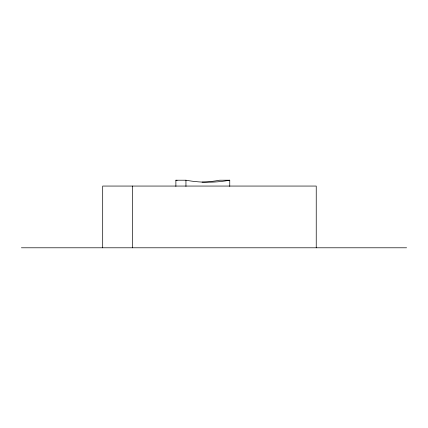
<?xml version="1.0" encoding="UTF-8"?>
<svg xmlns="http://www.w3.org/2000/svg" width="428" height="428" viewBox="0 0 428 428"><rect width="100%" height="100%" fill="white"/><g stroke="black" fill="none" stroke-linecap="round" stroke-linejoin="round"><path stroke-width="0.64" d="M175.881 186.431L175.881 180.209L185.945 180.209A178.155 146.644 -90 0 0 229.756 180.209L229.756 186.431M229.756 180.209L219.687 180.209A178.155 146.644 90 0 1 202.059 182.13M21.4 247.791L406.6 247.791M316.233 247.791L316.233 186.057L102.693 186.057L102.693 247.791M185.945 180.209L185.945 186.431M132.407 186.057L132.407 247.791M177.09 180.423A178.155 146.644 90 0 1 175.881 180.209"/></g></svg>
